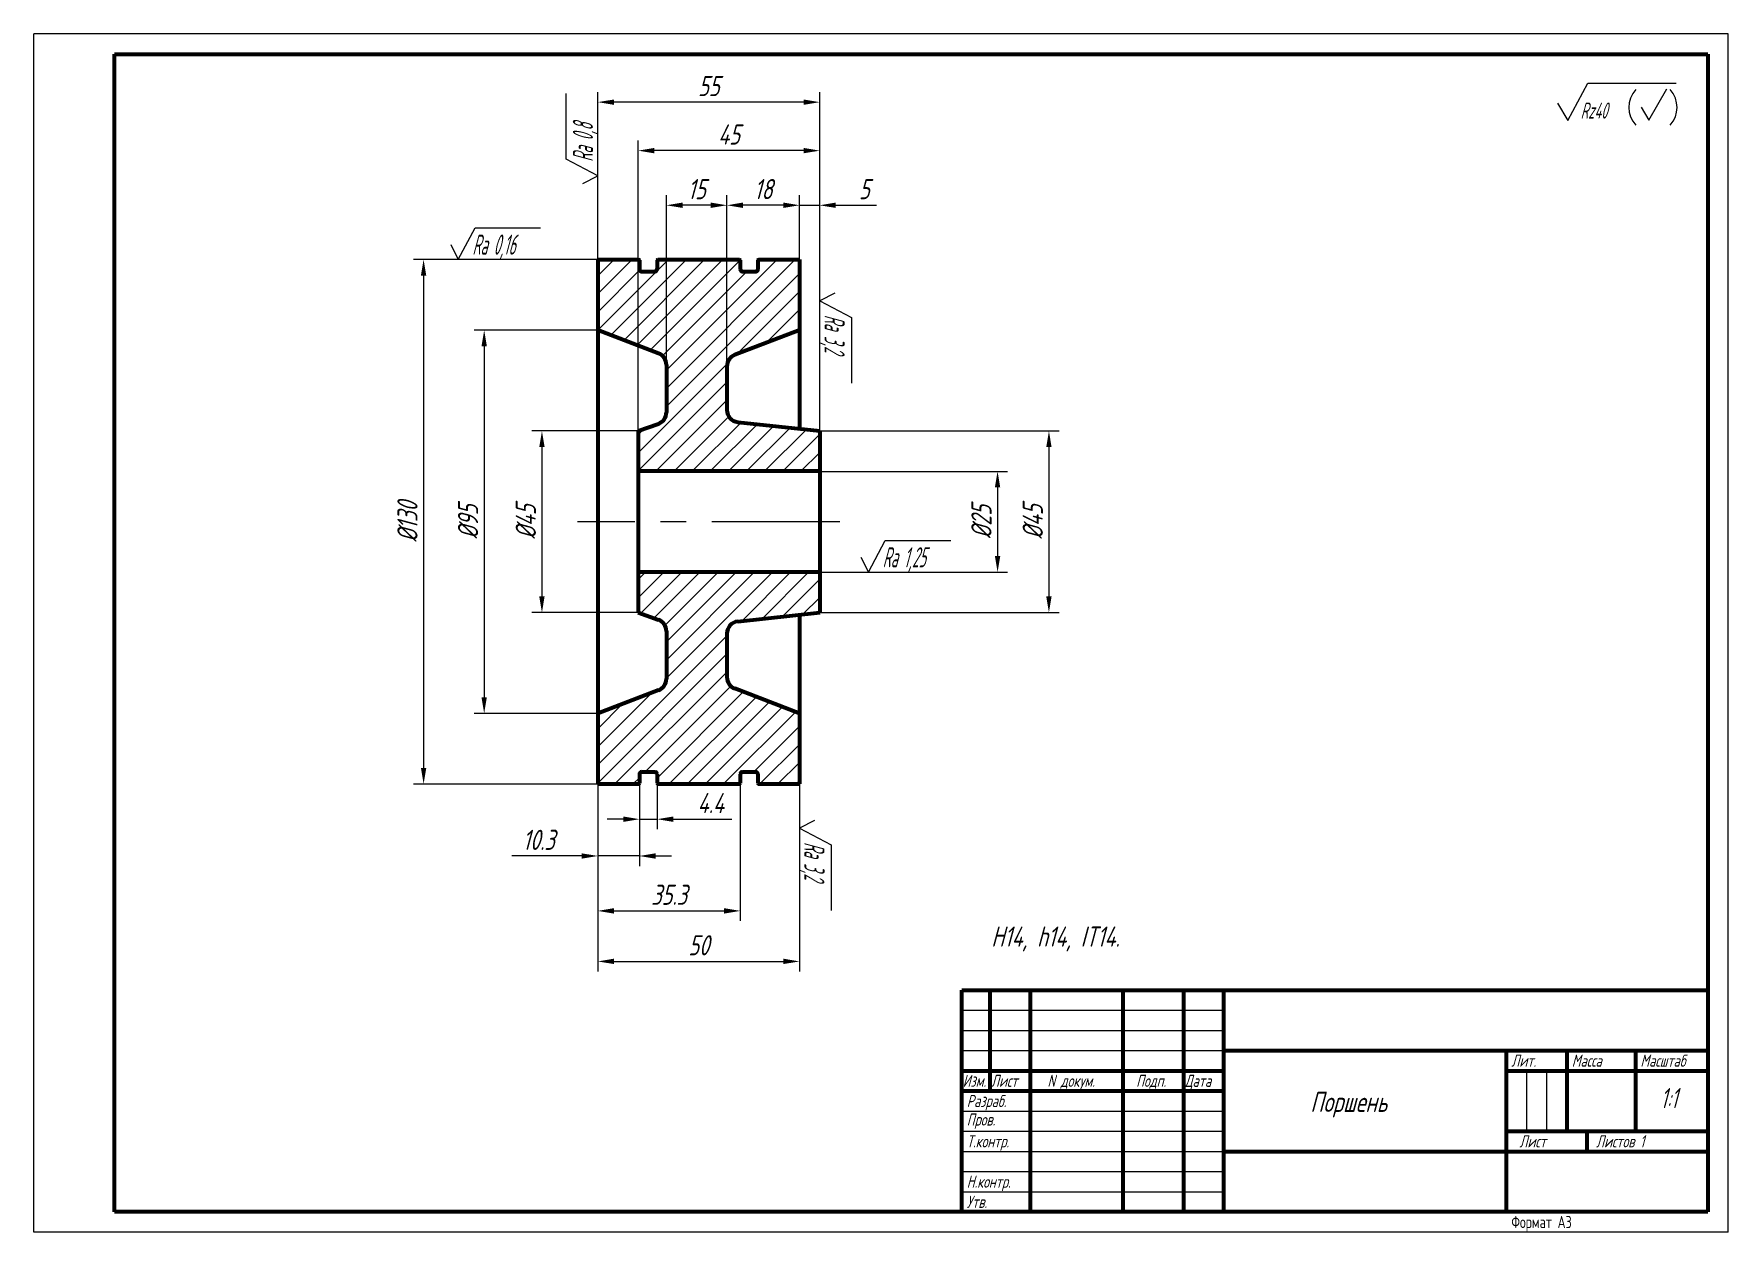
# Model space of a CAD drawing. Header units: millimetres. Extents: x 0 to 420, y 0 to 297.
import ezdxf

# ---------------------------------------------------------------- set-up
doc = ezdxf.new("R2010")
doc.units = ezdxf.units.MM
doc.linetypes.add('осевая', pattern=[50.8, 31.75, -6.35, 6.35, -6.35])
doc.layers.get('0').update_dxf_attribs({"lineweight": 15})
for name, color, linetype, lineweight in [('Осевая', 7, 'осевая', 15), ('Основная', 7, 'Continuous', 60), ('Размерная', 7, 'Continuous', 18), ('Техт', 7, 'Continuous', 18), ('Штриховка', 7, 'Continuous', 18)]:
    doc.layers.add(name, color=color, linetype=linetype, lineweight=lineweight)
doc.styles.add('ESKD', font='Eskd2__1.ttf', dxfattribs={"oblique": 15, "height": 4})
doc.styles.get("Standard").update_dxf_attribs({"font": 'simplex.shx', "width": 0.7, "oblique": 15, "height": 5})
doc.dimstyles.new('ESKD', dxfattribs={"dimtxt": 4, "dimasz": 4, "dimexe": 2.5, "dimexo": 0, "dimgap": 1.5, "dimtad": 3, "dimdec": 3, "dimdsep": 46, "dimtxsty": 'Standard', "dimcen": 1.5, "dimdle": 1.25, "dimclrd": 256, "dimclre": 256, "dimclrt": 256, "dimazin": 2, "dimtfac": 0.766667, "dimtdec": 3, "dimtmove": 0, "dimatfit": 0, "dimtvp": 1.5, "dimtolj": 1, "dimtzin": 0, "dimlwd": -1, "dimlwe": -1, "dimarcsym": 0})

# ---------------------------------------------------------------- blocks, each defined once
blk = doc.blocks.new('*D8')
at = {"layer": 'DEFPOINTS', "color": 0, "ltscale": 10, "transparency": 16777216}
for p in [(139.8, 241.07), (96.61, 111.07), (139.8, 111.07)]:
    blk.add_point(p, dxfattribs=at)
at = {"layer": 'Размерная', "ltscale": 10, "transparency": 16777216}
for p, q in [((139.8, 241.07), (94.11, 241.07)), ((96.61, 237.07), (96.61, 115.07)), ((139.8, 111.07), (94.11, 111.07))]:
    blk.add_line(p, q, dxfattribs=at)
for points in [[(95.94, 237.07), (97.28, 237.07), (96.61, 241.07)], [(95.94, 115.07), (97.28, 115.07), (96.61, 111.07)]]:
    blk.add_solid(points, dxfattribs=at)
at = {"layer": 'Размерная', "ltscale": 10, "transparency": 16777216, "insert": (92.61, 176.07), "char_height": 5, "attachment_point": 5, "rotation": 90}
blk.add_mtext('\\A1;%%c130', dxfattribs=at)
blk = doc.blocks.new('*D9')
at = {"layer": 'DEFPOINTS', "color": 0, "ltscale": 10, "transparency": 16777216}
for p in [(139.8, 223.57), (111.63, 128.57), (139.8, 128.57)]:
    blk.add_point(p, dxfattribs=at)
at = {"layer": 'Размерная', "ltscale": 10, "transparency": 16777216}
for p, q in [((139.8, 223.57), (109.13, 223.57)), ((111.63, 219.57), (111.63, 132.57)), ((139.8, 128.57), (109.13, 128.57))]:
    blk.add_line(p, q, dxfattribs=at)
for points in [[(110.96, 219.57), (112.29, 219.57), (111.63, 223.57)], [(110.96, 132.57), (112.29, 132.57), (111.63, 128.57)]]:
    blk.add_solid(points, dxfattribs=at)
at = {"layer": 'Размерная', "ltscale": 10, "transparency": 16777216, "insert": (107.63, 176.07), "char_height": 5, "attachment_point": 5, "rotation": 90}
blk.add_mtext('\\A1;%%c95', dxfattribs=at)
blk = doc.blocks.new('*D10')
at = {"layer": 'DEFPOINTS', "color": 0, "ltscale": 10, "transparency": 16777216}
for p in [(139.8, 111.07), (189.8, 111.07), (189.8, 67.1)]:
    blk.add_point(p, dxfattribs=at)
at = {"layer": 'Размерная', "ltscale": 10, "transparency": 16777216}
for p, q in [((139.8, 111.07), (139.8, 64.6)), ((189.8, 111.07), (189.8, 64.6)), ((143.8, 67.1), (185.8, 67.1))]:
    blk.add_line(p, q, dxfattribs=at)
for points in [[(143.8, 67.77), (143.8, 66.44), (139.8, 67.1)], [(185.8, 67.77), (185.8, 66.44), (189.8, 67.1)]]:
    blk.add_solid(points, dxfattribs=at)
at = {"layer": 'Размерная', "ltscale": 10, "transparency": 16777216, "insert": (164.8, 71.1), "char_height": 5, "attachment_point": 5}
blk.add_mtext('\\A1;50', dxfattribs=at)
blk = doc.blocks.new('*D11')
at = {"layer": 'DEFPOINTS', "color": 0, "ltscale": 10, "transparency": 16777216}
for p in [(139.8, 111.07), (150.1, 111.27), (139.8, 93.23)]:
    blk.add_point(p, dxfattribs=at)
at = {"layer": 'Размерная', "ltscale": 10, "transparency": 16777216}
for p, q in [((139.8, 111.07), (139.8, 90.73)), ((150.1, 111.27), (150.1, 90.73)), ((135.8, 93.23), (118.46, 93.23)), ((150.1, 93.23), (139.8, 93.23)), ((154.1, 93.23), (158.1, 93.23))]:
    blk.add_line(p, q, dxfattribs=at)
for points in [[(135.8, 93.89), (135.8, 92.56), (139.8, 93.23)], [(154.1, 93.89), (154.1, 92.56), (150.1, 93.23)]]:
    blk.add_solid(points, dxfattribs=at)
at = {"layer": 'Размерная', "ltscale": 10, "transparency": 16777216, "insert": (125.13, 97.23), "char_height": 5, "attachment_point": 5}
blk.add_mtext('\\A1;10.3', dxfattribs=at)
blk = doc.blocks.new('*D12')
at = {"layer": 'DEFPOINTS', "color": 0, "ltscale": 10, "transparency": 16777216}
for p in [(139.8, 111.07), (175.1, 111.27), (175.1, 79.62)]:
    blk.add_point(p, dxfattribs=at)
at = {"layer": 'Размерная', "ltscale": 10, "transparency": 16777216}
for p, q in [((139.8, 111.07), (139.8, 77.12)), ((175.1, 111.27), (175.1, 77.12)), ((143.8, 79.62), (171.1, 79.62))]:
    blk.add_line(p, q, dxfattribs=at)
for points in [[(143.8, 80.29), (143.8, 78.95), (139.8, 79.62)], [(171.1, 80.29), (171.1, 78.95), (175.1, 79.62)]]:
    blk.add_solid(points, dxfattribs=at)
at = {"layer": 'Размерная', "ltscale": 10, "transparency": 16777216, "insert": (157.45, 83.62), "char_height": 5, "attachment_point": 5}
blk.add_mtext('\\A1;35.3', dxfattribs=at)
blk = doc.blocks.new('*D13')
at = {"layer": 'DEFPOINTS', "color": 0, "ltscale": 10, "transparency": 16777216}
for p in [(139.8, 280.08), (139.8, 241.07), (194.8, 198.57)]:
    blk.add_point(p, dxfattribs=at)
at = {"layer": 'Размерная', "ltscale": 10, "transparency": 16777216}
for p, q in [((139.8, 241.07), (139.8, 282.58)), ((194.8, 198.57), (194.8, 282.58)), ((190.8, 280.08), (143.8, 280.08))]:
    blk.add_line(p, q, dxfattribs=at)
for points in [[(143.8, 280.74), (143.8, 279.41), (139.8, 280.08)], [(190.8, 280.74), (190.8, 279.41), (194.8, 280.08)]]:
    blk.add_solid(points, dxfattribs=at)
at = {"layer": 'Размерная', "ltscale": 10, "transparency": 16777216, "insert": (167.3, 284.08), "char_height": 5, "attachment_point": 5}
blk.add_mtext('\\A1;55', dxfattribs=at)
blk = doc.blocks.new('*D14')
at = {"layer": 'DEFPOINTS', "color": 0, "ltscale": 10, "transparency": 16777216}
for p in [(189.8, 254.52), (189.8, 241.07), (194.8, 198.57)]:
    blk.add_point(p, dxfattribs=at)
at = {"layer": 'Размерная', "ltscale": 10, "transparency": 16777216}
for p, q in [((189.8, 241.07), (189.8, 257.02)), ((194.8, 198.57), (194.8, 257.02)), ((185.8, 254.52), (181.8, 254.52)), ((189.8, 254.52), (194.8, 254.52)), ((198.8, 254.52), (208.88, 254.52))]:
    blk.add_line(p, q, dxfattribs=at)
for points in [[(185.8, 255.19), (185.8, 253.86), (189.8, 254.52)], [(198.8, 255.19), (198.8, 253.86), (194.8, 254.52)]]:
    blk.add_solid(points, dxfattribs=at)
at = {"layer": 'Размерная', "ltscale": 10, "transparency": 16777216, "insert": (205.84, 258.52), "char_height": 5, "attachment_point": 5}
blk.add_mtext('\\A1;5', dxfattribs=at)
blk = doc.blocks.new('*D15')
at = {"layer": 'DEFPOINTS', "color": 0, "ltscale": 10, "transparency": 16777216}
for p in [(149.8, 268.06), (149.8, 198.57), (194.8, 198.57)]:
    blk.add_point(p, dxfattribs=at)
at = {"layer": 'Размерная', "ltscale": 10, "transparency": 16777216}
for p, q in [((149.8, 198.57), (149.8, 270.56)), ((194.8, 198.57), (194.8, 270.56)), ((190.8, 268.06), (153.8, 268.06))]:
    blk.add_line(p, q, dxfattribs=at)
for points in [[(153.8, 268.73), (153.8, 267.4), (149.8, 268.06)], [(190.8, 268.73), (190.8, 267.4), (194.8, 268.06)]]:
    blk.add_solid(points, dxfattribs=at)
at = {"layer": 'Размерная', "ltscale": 10, "transparency": 16777216, "insert": (172.3, 272.06), "char_height": 5, "attachment_point": 5}
blk.add_mtext('\\A1;45', dxfattribs=at)
blk = doc.blocks.new('*D16')
at = {"layer": 'DEFPOINTS', "color": 0, "ltscale": 10, "transparency": 16777216}
for p in [(171.8, 254.52), (189.8, 241.07), (171.8, 214.63)]:
    blk.add_point(p, dxfattribs=at)
at = {"layer": 'Размерная', "ltscale": 10, "transparency": 16777216}
for p, q in [((171.8, 214.63), (171.8, 257.02)), ((189.8, 241.07), (189.8, 257.02)), ((185.8, 254.52), (175.8, 254.52))]:
    blk.add_line(p, q, dxfattribs=at)
for points in [[(175.8, 255.19), (175.8, 253.86), (171.8, 254.52)], [(185.8, 255.19), (185.8, 253.86), (189.8, 254.52)]]:
    blk.add_solid(points, dxfattribs=at)
at = {"layer": 'Размерная', "ltscale": 10, "transparency": 16777216, "insert": (180.8, 258.52), "char_height": 5, "attachment_point": 5}
blk.add_mtext('\\A1;18', dxfattribs=at)
blk = doc.blocks.new('*D17')
at = {"layer": 'DEFPOINTS', "color": 0, "ltscale": 10, "transparency": 16777216}
for p in [(156.8, 254.52), (156.8, 215.01), (171.8, 214.63)]:
    blk.add_point(p, dxfattribs=at)
at = {"layer": 'Размерная', "ltscale": 10, "transparency": 16777216}
for p, q in [((156.8, 215.01), (156.8, 257.02)), ((171.8, 214.63), (171.8, 257.02)), ((167.8, 254.52), (160.8, 254.52))]:
    blk.add_line(p, q, dxfattribs=at)
for points in [[(160.8, 255.19), (160.8, 253.86), (156.8, 254.52)], [(167.8, 255.19), (167.8, 253.86), (171.8, 254.52)]]:
    blk.add_solid(points, dxfattribs=at)
at = {"layer": 'Размерная', "ltscale": 10, "transparency": 16777216, "insert": (164.3, 258.52), "char_height": 5, "attachment_point": 5}
blk.add_mtext('\\A1;15', dxfattribs=at)
blk = doc.blocks.new('*D18')
at = {"layer": 'DEFPOINTS', "color": 0, "ltscale": 10, "transparency": 16777216}
for p in [(149.8, 198.57), (125.95, 153.57), (149.8, 153.57)]:
    blk.add_point(p, dxfattribs=at)
at = {"layer": 'Размерная', "ltscale": 10, "transparency": 16777216}
for p, q in [((149.8, 198.57), (123.45, 198.57)), ((125.95, 194.57), (125.95, 157.57)), ((149.8, 153.57), (123.45, 153.57))]:
    blk.add_line(p, q, dxfattribs=at)
for points in [[(125.28, 194.57), (126.61, 194.57), (125.95, 198.57)], [(125.28, 157.57), (126.61, 157.57), (125.95, 153.57)]]:
    blk.add_solid(points, dxfattribs=at)
at = {"layer": 'Размерная', "ltscale": 10, "transparency": 16777216, "insert": (121.95, 176.07), "char_height": 5, "attachment_point": 5, "rotation": 90}
blk.add_mtext('\\A1;%%c45', dxfattribs=at)
blk = doc.blocks.new('*D19')
at = {"layer": 'DEFPOINTS', "color": 0, "ltscale": 10, "transparency": 16777216}
for p in [(194.8, 188.57), (194.8, 163.57), (238.9, 163.57)]:
    blk.add_point(p, dxfattribs=at)
at = {"layer": 'Размерная', "ltscale": 10, "transparency": 16777216}
for p, q in [((194.8, 188.57), (241.4, 188.57)), ((238.9, 184.57), (238.9, 167.57)), ((194.8, 163.57), (241.4, 163.57))]:
    blk.add_line(p, q, dxfattribs=at)
for points in [[(238.23, 184.57), (239.56, 184.57), (238.9, 188.57)], [(238.23, 167.57), (239.56, 167.57), (238.9, 163.57)]]:
    blk.add_solid(points, dxfattribs=at)
at = {"layer": 'Размерная', "ltscale": 10, "transparency": 16777216, "insert": (234.9, 176.07), "char_height": 5, "attachment_point": 5, "rotation": 90}
blk.add_mtext('\\A1;%%c25', dxfattribs=at)
blk = doc.blocks.new('*D20')
at = {"layer": 'DEFPOINTS', "color": 0, "ltscale": 10, "transparency": 16777216}
for p in [(194.8, 198.57), (194.8, 153.57), (251.63, 153.57)]:
    blk.add_point(p, dxfattribs=at)
at = {"layer": 'Размерная', "ltscale": 10, "transparency": 16777216}
for p, q in [((194.8, 198.57), (254.13, 198.57)), ((251.63, 194.57), (251.63, 157.57)), ((194.8, 153.57), (254.13, 153.57))]:
    blk.add_line(p, q, dxfattribs=at)
for points in [[(250.96, 194.57), (252.29, 194.57), (251.63, 198.57)], [(250.96, 157.57), (252.29, 157.57), (251.63, 153.57)]]:
    blk.add_solid(points, dxfattribs=at)
at = {"layer": 'Размерная', "ltscale": 10, "transparency": 16777216, "insert": (247.63, 176.07), "char_height": 5, "attachment_point": 5, "rotation": 90}
blk.add_mtext('\\A1;%%c45', dxfattribs=at)
blk = doc.blocks.new('*D21')
at = {"layer": 'DEFPOINTS', "color": 0, "ltscale": 10, "transparency": 16777216}
for p in [(150.1, 111.44), (154.5, 111.34), (154.5, 102.35)]:
    blk.add_point(p, dxfattribs=at)
at = {"layer": 'Размерная', "ltscale": 10, "transparency": 16777216}
for p, q in [((150.1, 111.44), (150.1, 99.85)), ((154.5, 111.34), (154.5, 99.85)), ((146.1, 102.35), (142.1, 102.35)), ((150.1, 102.35), (154.5, 102.35)), ((158.5, 102.35), (173.06, 102.35))]:
    blk.add_line(p, q, dxfattribs=at)
for points in [[(146.1, 103.02), (146.1, 101.68), (150.1, 102.35)], [(158.5, 103.02), (158.5, 101.68), (154.5, 102.35)]]:
    blk.add_solid(points, dxfattribs=at)
at = {"layer": 'Размерная', "ltscale": 10, "transparency": 16777216, "insert": (167.78, 106.35), "char_height": 5, "attachment_point": 5}
blk.add_mtext('\\A1;4.4', dxfattribs=at)

msp = doc.modelspace()

# ---------------------------------------------------------------- hatches: boundary and pattern name
at = {"layer": 'Штриховка', "ltscale": 10}
h = msp.add_hatch(dxfattribs=at)
h.set_pattern_fill('ANSI31', color=256, style=0)
h.set_pattern_definition([(45, (82.366, 0), (-2.245064, 2.245064), [])])
h.paths.add_polyline_path([(156.7989, 215.0081), (156.7989, 203.187, -0.31696022), (154.8079, 200.3618), (149.7989, 198.5728), (149.7989, 188.5728), (194.7989, 188.5728), (194.7989, 198.5728), (174.4747, 200.782, -0.38284587), (171.7989, 203.7644), (171.7989, 214.6257, -0.31086948), (173.7274, 217.4279), (189.7989, 223.5728), (189.7989, 241.0728), (179.6989, 241.0728, 0.41421356), (179.4989, 240.8728), (179.4989, 238.6728, -0.41421356), (178.8989, 238.0728), (175.6989, 238.0728, -0.41421356), (175.0989, 238.6728), (175.0989, 240.8728, 0.41421356), (174.8989, 241.0728), (154.6989, 241.0728, 0.41421356), (154.4989, 240.8728), (154.4989, 238.6728, -0.41421356), (153.8989, 238.0728), (150.6989, 238.0728, -0.41421356), (150.0989, 238.6728), (150.0989, 240.8728, 0.41421356), (149.8989, 241.0728), (139.7989, 241.0728), (139.7989, 223.5728), (154.8703, 217.8102, -0.31086948)])
h.paths.add_polyline_path([(171.7989, 137.5199), (171.7989, 148.3812, -0.38284587), (174.4747, 151.3637), (194.7989, 153.5728), (194.7989, 163.5728), (149.7989, 163.5728), (149.7989, 153.5728), (154.8079, 151.7839, -0.31696022), (156.7989, 148.9587), (156.7989, 137.1376, -0.31086948), (154.8703, 134.3354), (139.7989, 128.5728), (139.7989, 111.0728), (149.8989, 111.0728, 0.41421356), (150.0989, 111.2728), (150.0989, 113.4728, -0.41421356), (150.6989, 114.0728), (153.8989, 114.0728, -0.41421356), (154.4989, 113.4728), (154.4989, 111.2728, 0.41421356), (154.6989, 111.0728), (174.8989, 111.0728, 0.41421356), (175.0989, 111.2728), (175.0989, 113.4728, -0.41421356), (175.6989, 114.0728), (178.8989, 114.0728, -0.41421356), (179.4989, 113.4728), (179.4989, 111.2728, 0.41421356), (179.6989, 111.0728), (189.7989, 111.0728), (189.7989, 128.5728), (173.7274, 134.7178, -0.31086948)])

# ---------------------------------------------------------------- linework, layer by layer
for p, q in [((0, 0), (0, 297)), ((420, 297), (0, 297)), ((420, 0), (420, 297)), ((131.9159, 265.9832), (131.9159, 282.2422)), ((139.7989, 261.8248), (131.9159, 265.9832)), ((136.0504, 259.9494), (139.7989, 261.8248)), ((105.2087, 241.0728), (109.3672, 248.9558)), ((109.3672, 248.9558), (125.6262, 248.9558)), ((103.3334, 244.8212), (105.2087, 241.0728)), ((198.5473, 232.728), (194.7989, 230.8526)), ((194.7989, 230.8526), (202.6818, 226.6942)), ((202.6818, 226.6942), (202.6818, 210.4352)), ((206.9091, 163.5728), (211.0675, 171.4558)), ((211.0675, 171.4558), (227.3265, 171.4558)), ((205.0337, 167.3212), (206.9091, 163.5728)), ((193.5473, 102.0148), (189.7989, 100.1394)), ((189.7989, 100.1394), (197.6818, 95.981)), ((197.6818, 95.981), (197.6818, 79.7219)), ((230, 55), (295, 55)), ((230, 50), (295, 50)), ((230, 45), (295, 45)), ((370, 40), (370, 25)), ((370, 40), (370, 25)), ((375, 40), (375, 25)), ((375, 40), (375, 25)), ((230, 30), (295, 30)), ((230, 25), (295, 25)), ((230, 20), (295, 20)), ((230, 15), (295, 15)), ((230, 10), (295, 10)), ((420, 0), (0, 0))]:
    msp.add_line(p, q)
at = {"layer": 'Осевая'}
msp.add_line((199.7989, 176.0728), (134.7989, 176.0728), dxfattribs=at)
at = {"layer": 'Основная', "ltscale": 10}
for p, q in [((20, 5), (20, 292)), ((20, 292), (415, 292)), ((415, 292), (415, 5)), ((230, 5), (230, 60)), ((230, 60), (415, 60)), ((237, 60), (237, 35)), ((247, 60), (247, 5)), ((270, 5), (270, 60)), ((285, 60), (285, 5)), ((295, 5), (295, 60)), ((295, 45), (415, 45)), ((365, 45), (365, 5)), ((380, 45), (380, 25)), ((397, 45), (397, 25)), ((230, 40), (295, 40)), ((365, 40), (415, 40)), ((230, 35), (295, 35)), ((365, 25), (415, 25)), ((385, 24.9639), (385, 19.9639)), ((295, 20), (415, 20)), ((415, 5), (20, 5))]:
    msp.add_line(p, q, dxfattribs=at)
at = {"layer": 'Основная'}
for p, q in [((139.7989, 241.0728), (149.8989, 241.0728)), ((139.7989, 241.0728), (139.7989, 111.0728)), ((150.0989, 240.8728), (150.0989, 238.6728)), ((154.4989, 240.8728), (154.4989, 238.6728)), ((154.6989, 241.0728), (174.8989, 241.0728)), ((175.0989, 240.8728), (175.0989, 238.6728)), ((179.4989, 240.8728), (179.4989, 238.6728)), ((179.6989, 241.0728), (189.7989, 241.0728)), ((189.7989, 241.0728), (189.7989, 199.1163)), ((150.6989, 238.0728), (153.8989, 238.0728)), ((175.6989, 238.0728), (178.8989, 238.0728)), ((154.8703, 217.8102), (139.7989, 223.5728)), ((189.7989, 223.5728), (173.7274, 217.4279)), ((156.7989, 215.0081), (156.7989, 203.187)), ((171.7989, 214.6257), (171.7989, 203.7644)), ((149.7989, 198.5728), (154.8079, 200.3618)), ((149.7989, 198.5728), (149.7989, 153.5728)), ((174.4747, 200.782), (194.7989, 198.5728)), ((194.7989, 198.5728), (194.7989, 153.5728)), ((194.7989, 188.5728), (149.7989, 188.5728)), ((194.7989, 163.5728), (149.7989, 163.5728)), ((149.7989, 153.5728), (154.8079, 151.7839)), ((174.4747, 151.3637), (194.7989, 153.5728)), ((189.7989, 153.0293), (189.7989, 111.0728)), ((156.7989, 148.9587), (156.7989, 137.1376)), ((171.7989, 148.3812), (171.7989, 137.5199)), ((189.7989, 128.5728), (173.7274, 134.7178)), ((154.8703, 134.3354), (139.7989, 128.5728)), ((150.0989, 113.4728), (150.0989, 111.2728)), ((150.6989, 114.0728), (153.8989, 114.0728)), ((154.4989, 113.4728), (154.4989, 111.2728)), ((175.0989, 113.4728), (175.0989, 111.2728)), ((175.6989, 114.0728), (178.8989, 114.0728)), ((179.4989, 113.4728), (179.4989, 111.2728)), ((139.7989, 111.0728), (149.8989, 111.0728)), ((154.6989, 111.0728), (174.8989, 111.0728)), ((179.6989, 111.0728), (189.7989, 111.0728))]:
    msp.add_line(p, q, dxfattribs=at)
for centre, radius, start, end in [((149.8989, 240.8728), 0.2, 0, 90), ((154.6989, 240.8728), 0.2, 90, 180), ((174.8989, 240.8728), 0.2, 0, 90), ((179.6989, 240.8728), 0.2, 90, 180), ((150.6989, 238.6728), 0.6, 180, 270), ((153.8989, 238.6728), 0.6, 270, 0), ((175.6989, 238.6728), 0.6, 180, 270), ((178.8989, 238.6728), 0.6, 270, 0), ((153.7989, 215.0081), 3, 0, 69.075498), ((174.7989, 214.6257), 3, 110.924502, 180), ((153.7989, 203.187), 3, 289.653824, 0), ((174.7989, 203.7644), 3, 180, 263.796552), ((153.7989, 148.9587), 3, 0, 70.346176), ((174.7989, 148.3812), 3, 96.203448, 180), ((153.7989, 137.1376), 3, 290.924502, 0), ((174.7989, 137.5199), 3, 180, 249.075498), ((150.6989, 113.4728), 0.6, 90, 180), ((153.8989, 113.4728), 0.6, 0, 90), ((175.6989, 113.4728), 0.6, 90, 180), ((178.8989, 113.4728), 0.6, 0, 90), ((149.8989, 111.2728), 0.2, 270, 0), ((154.6989, 111.2728), 0.2, 180, 270), ((174.8989, 111.2728), 0.2, 270, 0), ((179.6989, 111.2728), 0.2, 180, 270)]:
    msp.add_arc(centre, radius, start, end, dxfattribs=at)
at = {"layer": 'Размерная', "ltscale": 10}
for p, q in [((380.227, 275.5025), (385.227, 284.7915)), ((385.227, 284.7915), (407.097, 284.7915)), ((400.3328, 275.5923), (404.8328, 283.3865)), ((377.727, 279.8326), (380.227, 275.5025)), ((398.4603, 278.8356), (400.3328, 275.5923))]:
    msp.add_line(p, q, dxfattribs=at)
for centre, start, end in [((401.9866, 278.7738), 138.019774, 221.980226), ((400.7515, 278.7738), 318.019774, 41.980226)]:
    msp.add_arc(centre, 6.5897, start, end, dxfattribs=at)

# ---------------------------------------------------------------- texts
at = {"style": 'ESKD', "oblique": 15, "width": 0.6}
for s, rotation, p in [('Rа 0,8', 90, (138.6028, 265.3032)), ('Rа 3,2', 270, (195.9949, 227.3743)), ('Rа 3,2', 270, (190.9949, 96.661))]:
    msp.add_text(s, height=5, rotation=rotation, dxfattribs=at).set_placement(p)
for s, p in [('Rа 0,16', (108.6871, 242.2688)), ('Rа 1,25', (210.3875, 164.7688))]:
    msp.add_text(s, height=5, dxfattribs=at).set_placement(p)
at = {"layer": 'Размерная', "style": 'ESKD', "oblique": 15, "width": 0.7}
msp.add_text('Rz40', height=4, dxfattribs=at).set_placement((383.4261, 275.994))
at = {"layer": 'Техт', "oblique": 15}
for s, height, width, p in [('Н14, h14, IT14.', 5, 0.7, (237.3131, 70.7497)), ('Лит.', 3, 0.7, (366.2551, 41)), ('Масса', 3, 0.7, (381.2551, 41)), ('Масштаб', 3, 0.7, (398.2551, 41)), ('Изм.', 3, 0.7, (230.2551, 36)), ('Лист', 3, 0.7, (237.2551, 36)), ('N докум.', 3, 0.7, (251.2551, 36)), ('Подп.', 3, 0.7, (273.2551, 36)), ('Дата', 3, 0.7, (285.2551, 36)), ('Разраб.', 3, 0.7, (231.2551, 31)), ('Поршень', 5, 0.7, (316.4263, 29.7789)), ('1:1', 5, 0.6, (403.2273, 30.7219)), ('Пров.', 3, 0.7, (231.2551, 26.3971)), ('Т.контр.', 3, 0.7, (231.2551, 21)), ('Лист', 3, 0.7, (368.2551, 21)), ('Листов 1', 3, 0.7, (387.2551, 21)), ('Н.контр.', 3, 0.7, (231.2551, 11)), ('Утв.', 3, 0.7, (231.2551, 6))]:
    msp.add_text(s, height=height, dxfattribs=dict(at, width=width)).set_placement(p)
at = {"layer": 'Техт', "width": 0.7}
msp.add_text('Формат А3', height=3, dxfattribs=at).set_placement((366.2551, 1))

# ---------------------------------------------------------------- dimensions: what is measured, and where the dimension line sits
at = {"layer": 'Размерная', "ltscale": 10}
for base, p1, p2, picture, middle in [((139.7989, 280.0767), (194.7989, 198.5728), (139.7989, 241.0728), '*D13', (167.2989, 284.0767)), ((149.7989, 268.0628), (194.7989, 198.5728), (149.7989, 198.5728), '*D15', (172.2989, 272.0628)), ((156.7989, 254.5249), (171.7989, 214.6257), (156.7989, 215.0081), '*D17', (164.2989, 258.5249)), ((171.7989, 254.5249), (189.7989, 241.0728), (171.7989, 214.6257), '*D16', (180.7989, 258.5249)), ((139.7989, 93.2273), (150.0989, 111.2728), (139.7989, 111.0728), '*D11', (125.129, 97.2273)), ((175.0989, 79.6193), (139.7989, 111.0728), (175.0989, 111.2728), '*D12', (157.4489, 83.6193)), ((189.7989, 67.1041), (139.7989, 111.0728), (189.7989, 111.0728), '*D10', (164.7989, 71.1041))]:
    dim = msp.add_linear_dim(base=base, p1=p1, p2=p2, dimstyle='ESKD', dxfattribs=at)
    dim.commit()
    dim.dimension.update_dxf_attribs({"geometry": picture, "text_midpoint": middle})
for base, p1, p2, picture, middle in [((189.7989, 254.5249), (194.7989, 198.5728), (189.7989, 241.0728), '*D14', (205.8411, 254.5249)), ((154.4989, 102.3508), (150.0989, 111.4371), (154.4989, 111.3409), '*D21', (167.7788, 102.3508))]:
    dim = msp.add_linear_dim(base=base, p1=p1, p2=p2, dimstyle='ESKD', dxfattribs=at)
    dim.commit()
    dim.dimension.update_dxf_attribs({"geometry": picture, "text_midpoint": middle, "dimtype": 160})
for base, p1, p2, text, picture, middle in [((96.6112, 111.0728), (139.7989, 241.0728), (139.7989, 111.0728), '%%c130', '*D8', (92.6112, 176.0728)), ((111.626, 128.5728), (139.7989, 223.5728), (139.7989, 128.5728), '%%c95', '*D9', (107.626, 176.0728)), ((125.9452, 153.5728), (149.7989, 198.5728), (149.7989, 153.5728), '%%c45', '*D18', (121.9452, 176.0728)), ((251.6258, 153.5728), (194.7989, 198.5728), (194.7989, 153.5728), '%%c45', '*D20', (247.6258, 176.0728)), ((238.8977, 163.5728), (194.7989, 188.5728), (194.7989, 163.5728), '%%c25', '*D19', (234.8977, 176.0728))]:
    dim = msp.add_linear_dim(base=base, p1=p1, p2=p2, angle=90, text=text, dimstyle='ESKD', dxfattribs=at)
    dim.commit()
    dim.dimension.update_dxf_attribs({"geometry": picture, "text_midpoint": middle})

doc.saveas('drawing.dxf')
